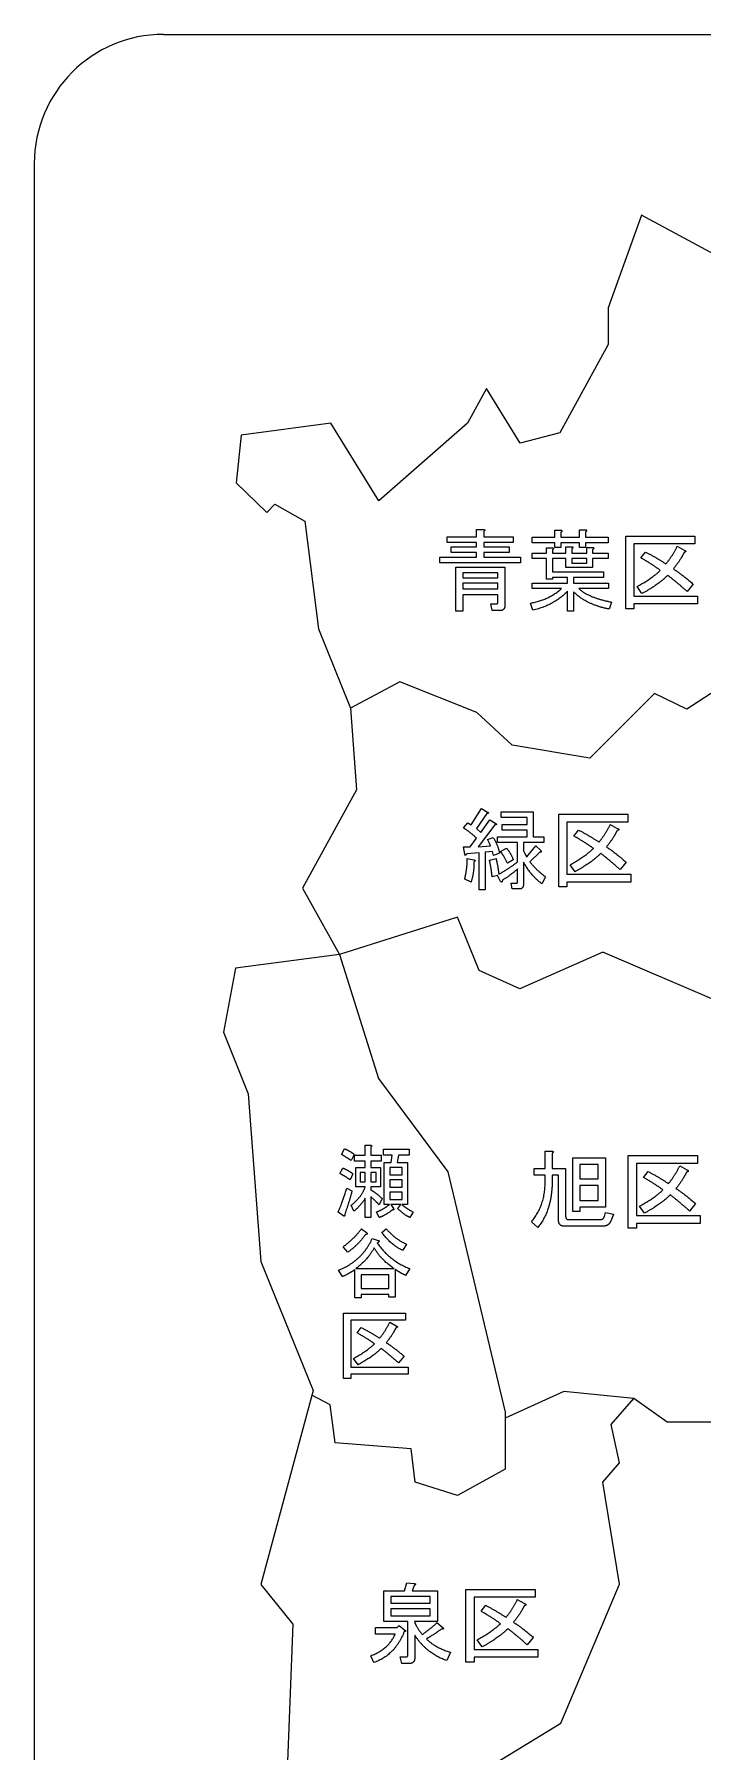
# Model space of a CAD drawing. Header units: millimetres. Extents: x 0 to 150, y 0 to 200.
# Drawn here: x 0 to 51.7, y 67.1 to 200 of the extents above; entities that cross this region are included whole.
import ezdxf

# ---------------------------------------------------------------- set-up
doc = ezdxf.new("R2010")
doc.units = ezdxf.units.MM
doc.header["$MEASUREMENT"] = 0
for name, color, linetype in [('横浜市\u3000パズル v6_Sketch2', 7, 'Continuous'), ('横浜市\u3000パズル v6_Sketch3', 7, 'Continuous'), ('横浜市\u3000パズル v6_Sketch4', 7, 'Continuous')]:
    doc.layers.add(name, color=color, linetype=linetype)

msp = doc.modelspace()

# ---------------------------------------------------------------- linework, layer by layer
at = {"layer": '横浜市\u3000パズル v6_Sketch2'}
for p, q in [((10, 200), (140, 200)), ((0, 190), (0, 10))]:
    msp.add_line(p, q, dxfattribs=at)
msp.add_arc((10, 190), 10, 90, 180, dxfattribs=at)
at = {"layer": '横浜市\u3000パズル v6_Sketch3'}
for p, q in [((47, 186), (44.43, 178.84)), ((60, 179), (47, 186)), ((44.43, 178.84), (44.43, 176)), ((44.43, 176), (40.68, 169.18)), ((35.01, 172.59), (33.54, 169.92)), ((37.62, 168.37), (35.01, 172.59)), ((16, 169), (15.63, 165.3)), ((22.96, 169.92), (16, 169)), ((26.67, 163.92), (22.96, 169.92)), ((33.54, 169.92), (26.67, 163.92)), ((40.68, 169.18), (37.62, 168.37)), ((15.63, 165.3), (18, 163)), ((18, 163), (18.63, 163.65)), ((18.63, 163.65), (20.93, 162.33)), ((20.93, 162.33), (22, 154)), ((22, 154), (24.48, 147.88)), ((57, 152), (50.52, 147.8)), ((28.3, 149.9), (24.48, 147.88)), ((34.26, 147.53), (28.3, 149.9)), ((48, 149), (43, 144)), ((50.52, 147.8), (48, 149)), ((24.48, 147.88), (24.95, 141.54)), ((37, 145), (34.26, 147.53)), ((43, 144), (37, 145)), ((24.95, 141.54), (20.77, 133.95)), ((20.77, 133.95), (23.62, 128.81)), ((32.77, 131.69), (23.62, 128.81)), ((34.44, 127.57), (32.77, 131.69)), ((44, 129), (37.58, 126.15)), ((53, 125.14), (44, 129)), ((15.57, 127.76), (14.64, 122.8)), ((23.62, 128.81), (15.57, 127.76)), ((23.62, 128.81), (26.65, 119.21)), ((37.58, 126.15), (34.44, 127.57)), ((14.64, 122.8), (16.56, 118.04)), ((26.65, 119.21), (32, 112)), ((16.56, 118.04), (17.54, 105.07)), ((32, 112), (36.46, 93.41)), ((17.54, 105.07), (21.58, 95.09)), ((21.58, 95.09), (17.54, 80.07)), ((22.9, 93.97), (21.48, 94.72)), ((41, 95), (36.46, 92.93)), ((46.41, 94.47), (41, 95)), ((44.65, 92.45), (46.41, 94.47)), ((49, 92.62), (46.41, 94.47)), ((23.28, 91.03), (22.9, 93.97)), ((36.46, 93.41), (36.46, 89)), ((45.3, 89.49), (44.65, 92.45)), ((52.6, 92.62), (49, 92.62)), ((29.16, 90.57), (23.28, 91.03)), ((29.49, 87.98), (29.16, 90.57)), ((44, 88), (45.3, 89.49)), ((32.77, 86.95), (29.49, 87.98)), ((36.46, 89), (32.77, 86.95)), ((45.3, 80.11), (44, 88)), ((17.54, 80.07), (20, 77)), ((40.76, 69.34), (45.3, 80.11)), ((20, 77), (19.56, 65.03)), ((35.73, 66.27), (40.76, 69.34))]:
    msp.add_line(p, q, dxfattribs=at)
at = {"layer": '横浜市\u3000パズル v6_Sketch4'}
for p, q in [((31.95, 161.13), (34.24, 161.13)), ((31.95, 160.69), (31.95, 161.13)), ((34.24, 161.13), (34.24, 161.7)), ((34.24, 161.7), (34.76, 161.7)), ((34.79, 161.54), (34.79, 161.13)), ((34.79, 161.13), (37.08, 161.13)), ((37.08, 161.13), (37.08, 160.69)), ((38.53, 160.66), (38.53, 161.1)), ((38.53, 161.1), (40.3, 161.1)), ((40.3, 161.65), (40.74, 161.65)), ((40.3, 161.1), (40.3, 161.65)), ((40.76, 161.48), (40.76, 161.1)), ((40.76, 161.1), (42.21, 161.1)), ((42.21, 161.67), (42.65, 161.67)), ((42.21, 161.1), (42.21, 161.67)), ((42.67, 161.51), (42.67, 161.1)), ((42.67, 161.1), (44.42, 161.1)), ((44.42, 161.1), (44.42, 160.66)), ((45.78, 155.56), (45.78, 161.18)), ((45.78, 161.18), (51.13, 161.18)), ((51.13, 161.18), (51.13, 160.58)), ((31.4, 159.11), (31.4, 159.54)), ((31.4, 159.54), (34.24, 159.54)), ((34.24, 160.69), (31.95, 160.69)), ((32.28, 159.9), (32.28, 160.34)), ((32.28, 160.34), (34.24, 160.34)), ((34.24, 159.9), (32.28, 159.9)), ((34.24, 160.34), (34.24, 160.69)), ((34.24, 159.54), (34.24, 159.9)), ((37.08, 160.69), (34.79, 160.69)), ((34.79, 160.69), (34.79, 160.34)), ((34.79, 160.34), (36.75, 160.34)), ((36.75, 159.9), (34.79, 159.9)), ((34.79, 159.9), (34.79, 159.54)), ((34.79, 159.54), (37.63, 159.54)), ((36.75, 160.34), (36.75, 159.9)), ((37.63, 159.54), (37.63, 159.11)), ((40.3, 160.66), (38.53, 160.66)), ((38.53, 159.87), (39.64, 159.87)), ((38.53, 159.44), (38.53, 159.87)), ((39.64, 159.44), (38.53, 159.44)), ((39.64, 160.28), (40.08, 160.28)), ((39.64, 159.87), (39.64, 160.28)), ((39.64, 157.85), (39.64, 159.44)), ((40.11, 160.12), (40.11, 159.87)), ((40.11, 159.87), (41.15, 159.87)), ((40.11, 159.44), (40.11, 158.43)), ((41.15, 159.44), (40.11, 159.44)), ((40.3, 160.31), (40.3, 160.66)), ((40.76, 160.31), (40.3, 160.31)), ((40.76, 160.66), (40.76, 160.31)), ((42.21, 160.66), (40.76, 160.66)), ((41.15, 160.36), (41.58, 160.36)), ((41.15, 159.87), (41.15, 160.36)), ((41.15, 159.08), (41.15, 159.44)), ((41.61, 160.2), (41.61, 159.87)), ((41.61, 159.87), (42.76, 159.87)), ((41.61, 159.44), (41.61, 159.08)), ((42.76, 159.44), (41.61, 159.44)), ((42.21, 160.31), (42.21, 160.66)), ((42.67, 160.31), (42.21, 160.31)), ((44.42, 160.66), (42.67, 160.66)), ((42.67, 160.66), (42.67, 160.31)), ((42.76, 159.87), (42.76, 160.31)), ((42.76, 160.31), (43.19, 160.31)), ((42.76, 159.08), (42.76, 159.44)), ((43.22, 160.14), (43.22, 159.87)), ((43.22, 159.87), (44.42, 159.87)), ((44.42, 159.44), (43.22, 159.44)), ((43.22, 159.44), (43.22, 158.75)), ((44.42, 159.87), (44.42, 159.44)), ((51.13, 160.58), (46.41, 160.58)), ((46.41, 160.58), (46.41, 156.54)), ((46.96, 159.49), (47.31, 159.95)), ((49.77, 160.39), (50.31, 160.09)), ((37.63, 159.11), (31.4, 159.11)), ((32.63, 155.37), (32.63, 158.78)), ((32.63, 158.78), (36.42, 158.78)), ((35.88, 158.34), (33.18, 158.34)), ((33.18, 158.34), (33.18, 157.96)), ((35.88, 157.96), (35.88, 158.34)), ((36.42, 158.78), (36.42, 155.78)), ((40.11, 158.43), (44.06, 158.43)), ((41.15, 158.75), (41.15, 159.08)), ((43.22, 158.75), (41.15, 158.75)), ((41.61, 159.08), (42.76, 159.08)), ((44.06, 158.43), (44.06, 157.99)), ((33.18, 157.96), (35.88, 157.96)), ((35.88, 157.53), (33.18, 157.53)), ((33.18, 157.53), (33.18, 157.09)), ((33.18, 157.09), (35.88, 157.09)), ((35.88, 157.09), (35.88, 157.53)), ((38.53, 157.12), (38.53, 157.55)), ((38.53, 157.55), (41.28, 157.55)), ((40.82, 157.12), (38.53, 157.12)), ((40.11, 157.85), (39.64, 157.85)), ((41.28, 157.99), (40.11, 157.99)), ((40.11, 157.99), (40.11, 157.85)), ((41.28, 157.55), (41.28, 157.99)), ((41.28, 155.37), (41.28, 156.92)), ((41.75, 157.99), (41.75, 157.55)), ((44.06, 157.99), (41.75, 157.99)), ((41.75, 157.55), (44.45, 157.55)), ((41.75, 156.87), (41.75, 155.37)), ((44.45, 157.12), (42.15, 157.12)), ((44.45, 157.55), (44.45, 157.12)), ((47.04, 156.73), (46.66, 157.28)), ((51, 157.47), (50.53, 156.9)), ((33.18, 156.65), (33.18, 155.37)), ((35.88, 156.65), (33.18, 156.65)), ((35.44, 155.42), (35.33, 155.94)), ((35.33, 155.94), (35.77, 155.94)), ((35.88, 156.05), (35.88, 156.65)), ((38.58, 155.45), (38.42, 156)), ((44.67, 156.08), (44.5, 155.53)), ((46.41, 155.56), (45.78, 155.56)), ((46.41, 156.54), (51.35, 156.54)), ((46.41, 155.94), (46.41, 155.56)), ((51.35, 155.94), (46.41, 155.94)), ((51.35, 156.54), (51.35, 155.94)), ((33.18, 155.37), (32.63, 155.37)), ((36.04, 155.42), (35.44, 155.42)), ((41.75, 155.37), (41.28, 155.37)), ((33.83, 138.85), (34.63, 140.1)), ((35.04, 139.72), (34.22, 138.57)), ((34.63, 140.1), (35.09, 139.83)), ((36.13, 139.85), (38.61, 139.85)), ((36.13, 139.42), (36.13, 139.85)), ((38.61, 139.85), (38.61, 137.92)), ((40.6, 139.66), (45.95, 139.66)), ((40.6, 134.04), (40.6, 139.66)), ((45.95, 139.66), (45.95, 139.06)), ((33.23, 138.6), (33.56, 139.01)), ((33.56, 139.01), (33.83, 138.85)), ((34.22, 138.57), (34.57, 138.24)), ((35.66, 138.85), (34.35, 137.13)), ((34.57, 138.24), (35.25, 139.23)), ((35.25, 139.23), (35.72, 138.95)), ((38.15, 139.42), (36.13, 139.42)), ((36.21, 138.44), (36.21, 138.87)), ((36.21, 138.87), (38.15, 138.87)), ((38.15, 138.44), (36.21, 138.44)), ((38.15, 138.87), (38.15, 139.42)), ((38.15, 137.92), (38.15, 138.44)), ((45.95, 139.06), (41.23, 139.06)), ((41.23, 139.06), (41.23, 135.03)), ((41.77, 137.97), (42.13, 138.44)), ((44.59, 138.87), (45.13, 138.57)), ((33.32, 136.58), (33.23, 137.13)), ((33.23, 137.13), (33.75, 137.13)), ((33.75, 137.13), (34.24, 137.81)), ((34.35, 137.13), (35.31, 137.21)), ((35.09, 137.7), (35.53, 137.86)), ((35.85, 137.48), (35.85, 137.92)), ((35.85, 137.92), (38.15, 137.92)), ((37.41, 137.48), (35.85, 137.48)), ((36.1, 136.77), (36.54, 137.04)), ((37.41, 135.98), (37.41, 137.48)), ((37.87, 137.48), (37.87, 136.83)), ((39.43, 137.48), (37.87, 137.48)), ((38.12, 136.36), (38.83, 137.21)), ((38.61, 137.92), (39.43, 137.92)), ((38.83, 137.21), (39.21, 136.85)), ((39.43, 137.92), (39.43, 137.48)), ((34.44, 136.69), (33.48, 136.61)), ((33.51, 136.23), (34.03, 136.14)), ((34.44, 133.82), (34.44, 136.69)), ((35.47, 136.77), (34.9, 136.72)), ((34.9, 136.72), (34.9, 133.82)), ((35.23, 136.12), (35.74, 136.23)), ((35.55, 136.47), (35.47, 136.77)), ((36.02, 136.64), (35.55, 136.47)), ((37.08, 136.14), (36.62, 135.87)), ((37.87, 135.95), (37.87, 134.29)), ((39.13, 136.74), (38.36, 135.98)), ((41.86, 135.22), (41.47, 135.76)), ((45.81, 135.95), (45.35, 135.38)), ((33.81, 134.4), (33.32, 134.64)), ((35.85, 134.92), (35.44, 134.83)), ((36.1, 134.45), (35.85, 134.92)), ((37, 133.88), (36.92, 134.32)), ((36.92, 134.32), (37.3, 134.32)), ((37.41, 134.42), (37.41, 135.43)), ((39.56, 134.83), (39.29, 134.29)), ((41.23, 135.03), (46.17, 135.03)), ((46.17, 134.42), (41.23, 134.42)), ((41.23, 134.42), (41.23, 134.04)), ((46.17, 135.03), (46.17, 134.42)), ((34.9, 133.82), (34.44, 133.82)), ((37.55, 133.88), (37, 133.88)), ((41.23, 134.04), (40.6, 134.04)), ((23.78, 113.35), (24.02, 113.79)), ((24.76, 113.35), (24.52, 112.88)), ((24.79, 113.3), (25.62, 113.3)), ((24.79, 112.83), (24.79, 113.3)), ((25.62, 114.06), (26.01, 114.06)), ((25.62, 113.3), (25.62, 114.06)), ((26.04, 113.91), (26.04, 113.3)), ((26.04, 113.3), (26.85, 113.3)), ((26.85, 113.3), (26.85, 112.83)), ((27.04, 113.3), (27.04, 113.76)), ((27.04, 113.76), (29.03, 113.76)), ((27.71, 113.3), (27.04, 113.3)), ((27.63, 112.73), (27.71, 113.3)), ((28.2, 113.3), (28.08, 112.73)), ((29.03, 113.3), (28.2, 113.3)), ((29.03, 113.76), (29.03, 113.3)), ((39.54, 112.26), (39.54, 113.6)), ((39.54, 113.6), (40.06, 113.6)), ((40.09, 113.44), (40.09, 112.26)), ((41.7, 113.08), (44.21, 113.08)), ((41.7, 108.94), (41.7, 113.08)), ((44.21, 113.08), (44.21, 109.26)), ((45.98, 113.25), (51.33, 113.25)), ((45.98, 107.63), (45.98, 113.25)), ((51.33, 113.25), (51.33, 112.65)), ((23.66, 111.87), (23.88, 112.29)), ((24.66, 111.85), (24.44, 111.38)), ((25.62, 112.83), (24.79, 112.83)), ((24.88, 112.34), (25.62, 112.34)), ((24.88, 110.84), (24.88, 112.34)), ((25.62, 111.95), (25.23, 111.95)), ((25.23, 111.95), (25.23, 111.23)), ((25.62, 112.34), (25.62, 112.83)), ((25.62, 111.23), (25.62, 111.95)), ((26.04, 112.83), (26.04, 112.34)), ((26.85, 112.83), (26.04, 112.83)), ((26.04, 112.34), (26.8, 112.34)), ((26.04, 111.95), (26.04, 111.23)), ((26.46, 111.95), (26.04, 111.95)), ((26.46, 111.23), (26.46, 111.95)), ((26.8, 112.34), (26.8, 110.84)), ((27.09, 112.73), (27.63, 112.73)), ((27.09, 109.47), (27.09, 112.73)), ((28.47, 112.34), (27.51, 112.34)), ((27.51, 112.34), (27.51, 111.77)), ((27.51, 111.77), (28.47, 111.77)), ((28.08, 112.73), (28.89, 112.73)), ((28.47, 111.77), (28.47, 112.34)), ((28.89, 112.73), (28.89, 109.47)), ((38.7, 111.75), (38.7, 112.26)), ((38.7, 112.26), (39.54, 112.26)), ((39.54, 111.75), (38.7, 111.75)), ((39.54, 111.15), (39.54, 111.75)), ((40.09, 112.26), (41.13, 112.26)), ((40.09, 111.75), (40.09, 111.31)), ((40.58, 111.75), (40.09, 111.75)), ((40.58, 108.25), (40.58, 111.75)), ((41.13, 112.26), (41.13, 108.61)), ((43.66, 112.56), (42.24, 112.56)), ((42.24, 112.56), (42.24, 111.45)), ((43.66, 111.45), (43.66, 112.56)), ((51.33, 112.65), (46.61, 112.65)), ((46.61, 112.65), (46.61, 108.61)), ((47.16, 111.56), (47.51, 112.02)), ((49.97, 112.46), (50.51, 112.16)), ((24.2, 110.74), (24.59, 110.52)), ((25.62, 110.84), (24.88, 110.84)), ((25.23, 111.23), (25.62, 111.23)), ((26.04, 111.23), (26.46, 111.23)), ((26.8, 110.84), (26.04, 110.84)), ((26.04, 110.84), (26.04, 110.6)), ((28.47, 111.38), (27.51, 111.38)), ((27.51, 111.38), (27.51, 110.82)), ((27.51, 110.82), (28.47, 110.82)), ((28.47, 110.42), (27.51, 110.42)), ((27.51, 110.42), (27.51, 109.86)), ((28.47, 110.82), (28.47, 111.38)), ((28.47, 109.86), (28.47, 110.42)), ((42.24, 111.45), (43.66, 111.45)), ((42.24, 110.93), (42.24, 109.78)), ((43.66, 110.93), (42.24, 110.93)), ((43.66, 109.78), (43.66, 110.93)), ((24.74, 108.95), (24.54, 109.42)), ((25.62, 108.46), (25.62, 109.96)), ((26.04, 110.08), (26.04, 108.46)), ((26.92, 109.93), (26.7, 109.44)), ((27.49, 109.47), (27.09, 109.47)), ((27.51, 109.86), (28.47, 109.86)), ((27.59, 109.47), (27.81, 109.15)), ((28.37, 109.47), (27.59, 109.47)), ((28.13, 109.15), (28.37, 109.47)), ((28.89, 109.47), (28.44, 109.47)), ((42.24, 109.78), (43.66, 109.78)), ((42.24, 109.26), (42.24, 108.94)), ((44.21, 109.26), (42.24, 109.26)), ((47.24, 108.8), (46.86, 109.35)), ((51.19, 109.54), (50.73, 108.96)), ((23.95, 108.56), (23.51, 108.88)), ((26.04, 108.46), (25.62, 108.46)), ((26.7, 108.46), (26.5, 108.9)), ((29.33, 108.88), (29.08, 108.46)), ((38.97, 107.68), (38.48, 108.12)), ((43.99, 107.79), (41.07, 107.79)), ((41.32, 108.31), (43.8, 108.31)), ((42.24, 108.94), (41.7, 108.94)), ((44.13, 108.55), (44.21, 108.85)), ((44.21, 108.85), (44.84, 108.72)), ((44.84, 108.72), (44.65, 108.23)), ((46.61, 107.63), (45.98, 107.63)), ((46.61, 108.61), (51.55, 108.61)), ((51.55, 108.01), (46.61, 108.01)), ((46.61, 108.01), (46.61, 107.63)), ((51.55, 108.61), (51.55, 108.01)), ((25.33, 107.6), (25.72, 107.3)), ((26.16, 106.84), (26.63, 106.69)), ((26.9, 107.3), (27.24, 107.6)), ((28.81, 106.4), (28.54, 105.93)), ((24.27, 105.78), (23.9, 106.2)), ((23.85, 103.89), (23.56, 104.38)), ((24.81, 102.25), (24.81, 104.43)), ((24.88, 104.51), (27.86, 104.51)), ((27.44, 104.04), (25.3, 104.04)), ((25.3, 104.04), (25.3, 102.98)), ((27.44, 102.98), (27.44, 104.04)), ((27.93, 104.46), (27.93, 102.3)), ((29.06, 104.51), (28.74, 103.99)), ((25.3, 102.98), (27.44, 102.98)), ((25.3, 102.52), (25.3, 102.25)), ((27.44, 102.52), (25.3, 102.52)), ((27.44, 102.3), (27.44, 102.52)), ((23.93, 96.01), (23.93, 101.07)), ((23.93, 101.07), (28.74, 101.07)), ((25.3, 102.25), (24.81, 102.25)), ((27.93, 102.3), (27.44, 102.3)), ((28.74, 101.07), (28.74, 100.53)), ((28.74, 100.53), (24.49, 100.53)), ((24.49, 100.53), (24.49, 96.89)), ((24.98, 99.54), (25.3, 99.96)), ((27.51, 100.36), (28, 100.09)), ((25.06, 97.06), (24.71, 97.56)), ((28.62, 97.73), (28.2, 97.21)), ((24.49, 96.01), (23.93, 96.01)), ((24.49, 96.89), (28.94, 96.89)), ((28.94, 96.35), (24.49, 96.35)), ((24.49, 96.35), (24.49, 96.01)), ((28.94, 96.89), (28.94, 96.35)), ((28.66, 79.58), (28.85, 80.21)), ((28.85, 80.21), (29.4, 80.15)), ((29.4, 79.99), (29.24, 79.58)), ((27.05, 77.21), (27.05, 79.58)), ((27.05, 79.58), (28.66, 79.58)), ((30.65, 79.14), (27.6, 79.14)), ((27.6, 79.14), (27.6, 78.62)), ((27.6, 78.62), (30.65, 78.62)), ((29.24, 79.58), (31.2, 79.58)), ((30.65, 78.62), (30.65, 79.14)), ((31.2, 79.58), (31.2, 77.21)), ((33.41, 74.07), (33.41, 79.69)), ((33.41, 79.69), (38.76, 79.69)), ((34.04, 79.09), (34.04, 75.05)), ((38.76, 79.09), (34.04, 79.09)), ((34.58, 78), (34.94, 78.46)), ((37.39, 78.9), (37.94, 78.6)), ((38.76, 79.69), (38.76, 79.09)), ((27.98, 77.21), (27.05, 77.21)), ((30.65, 78.19), (27.6, 78.19)), ((27.6, 78.19), (27.6, 77.64)), ((27.6, 77.64), (30.65, 77.64)), ((28.91, 77.21), (27.98, 77.21)), ((28.91, 74.59), (28.91, 77.21)), ((31.2, 77.21), (29.43, 77.21)), ((30.65, 77.64), (30.65, 78.19)), ((31.17, 77.12), (31.66, 76.71)), ((26.4, 76.22), (26.4, 76.74)), ((26.4, 76.74), (28.09, 76.74)), ((27.93, 76.22), (26.4, 76.22)), ((28.09, 76.74), (28.25, 76.9)), ((28.25, 76.9), (28.69, 76.55)), ((29.45, 76.14), (29.45, 74.39)), ((34.67, 75.24), (34.28, 75.79)), ((38.62, 75.98), (38.16, 75.4)), ((26.29, 74.04), (26.04, 74.56)), ((28.44, 73.96), (28.31, 74.48)), ((28.31, 74.48), (28.8, 74.48)), ((32.21, 74.83), (31.94, 74.18)), ((34.04, 75.05), (38.98, 75.05)), ((38.98, 74.45), (34.04, 74.45)), ((34.04, 74.45), (34.04, 74.07)), ((38.98, 75.05), (38.98, 74.45)), ((29.02, 73.96), (28.44, 73.96)), ((34.04, 74.07), (33.41, 74.07))]:
    msp.add_line(p, q, dxfattribs=at)
for points in [[(34.76, 161.7), (34.98, 161.67), (34.79, 161.54)], [(40.74, 161.65), (40.95, 161.62), (40.76, 161.48)], [(42.65, 161.67), (42.86, 161.65), (42.67, 161.51)], [(40.08, 160.28), (40.3, 160.25), (40.11, 160.12)], [(41.58, 160.36), (41.8, 160.34), (41.61, 160.2)], [(43.19, 160.31), (43.41, 160.28), (43.22, 160.14)], [(48.46, 158.53), (47.88, 158.97), (46.96, 159.49)], [(47.31, 159.95), (48.16, 159.52), (48.89, 159.03)], [(48.89, 159.03), (49.41, 159.65), (49.77, 160.39)], [(50.29, 159.9), (50.04, 159.35), (49.47, 158.64)], [(50.31, 160.09), (50.56, 160.01), (50.29, 159.9)], [(46.66, 157.28), (47.86, 157.93), (48.46, 158.53)], [(49.03, 158.15), (48.38, 157.47), (47.04, 156.73)], [(50.53, 156.9), (49.77, 157.58), (49.03, 158.15)], [(49.47, 158.64), (50.12, 158.23), (51, 157.47)], [(38.42, 156), (39.81, 156.24), (40.82, 157.12)], [(41.28, 156.92), (40.27, 155.83), (38.58, 155.45)], [(44.5, 155.53), (42.7, 155.89), (41.75, 156.87)], [(42.15, 157.12), (42.89, 156.43), (44.67, 156.08)], [(35.77, 155.94), (35.88, 155.94), (35.88, 156.05)], [(36.42, 155.78), (36.42, 155.42), (36.04, 155.42)], [(35.09, 139.83), (35.25, 139.72), (35.04, 139.72)], [(34.24, 137.81), (33.75, 138.27), (33.23, 138.6)], [(35.72, 138.95), (35.88, 138.85), (35.66, 138.85)], [(42.13, 138.44), (42.98, 138), (43.71, 137.51)], [(43.71, 137.51), (44.23, 138.14), (44.59, 138.87)], [(45.1, 138.38), (44.86, 137.84), (44.29, 137.13)], [(45.13, 138.57), (45.38, 138.49), (45.1, 138.38)], [(35.31, 137.21), (35.31, 137.29), (35.09, 137.7)], [(35.53, 137.86), (35.88, 137.29), (36.02, 136.64)], [(36.54, 137.04), (36.84, 136.74), (37.08, 136.14)], [(39.21, 136.85), (39.29, 136.69), (39.13, 136.74)], [(41.47, 135.76), (42.68, 136.42), (43.28, 137.02)], [(43.28, 137.02), (42.7, 137.45), (41.77, 137.97)], [(44.29, 137.13), (44.94, 136.72), (45.81, 135.95)], [(33.48, 136.61), (33.34, 136.39), (33.32, 136.58)], [(33.32, 134.64), (33.53, 135.54), (33.51, 136.23)], [(34.03, 135.98), (34.05, 135.19), (33.81, 134.4)], [(34.03, 136.14), (34.22, 136.09), (34.03, 135.98)], [(35.44, 134.83), (35.34, 135.71), (35.23, 136.12)], [(35.74, 136.23), (35.85, 135.82), (35.96, 135.03)], [(35.96, 135.03), (36.75, 135.46), (37.41, 135.98)], [(36.62, 135.87), (36.37, 136.42), (36.1, 136.77)], [(37.87, 136.83), (38.09, 136.39), (38.12, 136.36)], [(39.29, 134.29), (38.47, 134.89), (37.87, 135.95)], [(38.36, 135.98), (38.86, 135.35), (39.56, 134.83)], [(43.85, 136.64), (43.19, 135.95), (41.86, 135.22)], [(45.35, 135.38), (44.59, 136.06), (43.85, 136.64)], [(36.24, 134.56), (36.21, 134.34), (36.1, 134.45)], [(37.41, 135.43), (36.86, 134.94), (36.24, 134.56)], [(37.3, 134.32), (37.41, 134.32), (37.41, 134.42)], [(37.87, 134.29), (37.87, 133.88), (37.55, 133.88)], [(24.52, 112.88), (24.15, 113.12), (23.78, 113.35)], [(24.02, 113.79), (24.42, 113.62), (24.76, 113.35)], [(26.01, 114.06), (26.21, 114.03), (26.04, 113.91)], [(40.06, 113.6), (40.28, 113.57), (40.09, 113.44)], [(24.44, 111.38), (24.07, 111.65), (23.66, 111.87)], [(23.88, 112.29), (24.27, 112.14), (24.66, 111.85)], [(47.51, 112.02), (48.36, 111.58), (49.09, 111.09)], [(49.09, 111.09), (49.61, 111.72), (49.97, 112.46)], [(50.48, 111.96), (50.24, 111.42), (49.67, 110.71)], [(50.51, 112.16), (50.76, 112.07), (50.48, 111.96)], [(23.51, 108.88), (23.85, 109.61), (24.2, 110.74)], [(24.59, 110.52), (24.34, 109.56), (24.02, 108.68)], [(24.54, 109.42), (25.35, 110.06), (25.62, 110.84)], [(26.04, 110.6), (26.5, 110.35), (26.92, 109.93)], [(38.48, 108.12), (39.54, 109.4), (39.54, 111.15)], [(40.09, 111.31), (40.09, 109.05), (38.97, 107.68)], [(46.86, 109.35), (48.06, 110), (48.66, 110.6)], [(48.66, 110.6), (48.08, 111.04), (47.16, 111.56)], [(49.67, 110.71), (50.32, 110.3), (51.19, 109.54)], [(25.62, 109.96), (25.25, 109.37), (24.74, 108.95)], [(26.7, 109.44), (26.46, 109.71), (26.04, 110.08)], [(26.5, 108.9), (27.04, 109.1), (27.49, 109.47)], [(27.71, 109.05), (27.27, 108.68), (26.7, 108.46)], [(27.81, 109.15), (27.86, 109.02), (27.71, 109.05)], [(29.08, 108.46), (28.71, 108.61), (28.13, 109.15)], [(28.44, 109.47), (28.84, 109.15), (29.33, 108.88)], [(49.23, 110.22), (48.57, 109.54), (47.24, 108.8)], [(50.73, 108.96), (49.97, 109.65), (49.23, 110.22)], [(24.02, 108.68), (24.07, 108.58), (23.95, 108.56)], [(41.07, 107.79), (40.58, 107.79), (40.58, 108.25)], [(41.13, 108.61), (41.13, 108.31), (41.32, 108.31)], [(43.8, 108.31), (44.07, 108.31), (44.13, 108.55)], [(44.65, 108.23), (44.48, 107.79), (43.99, 107.79)], [(23.56, 104.38), (25.4, 105.14), (26.16, 106.84)], [(23.9, 106.2), (24.79, 106.84), (25.33, 107.6)], [(25.62, 107.13), (25.1, 106.37), (24.27, 105.78)], [(25.72, 107.3), (25.87, 107.18), (25.62, 107.13)], [(26.63, 106.69), (26.8, 106.64), (26.55, 106.49)], [(26.55, 106.49), (27.49, 105.12), (29.06, 104.51)], [(28.54, 105.93), (27.73, 106.22), (26.9, 107.3)], [(27.24, 107.6), (27.93, 106.79), (28.81, 106.4)], [(26.31, 106.13), (25.84, 105.22), (24.88, 104.51)], [(27.86, 104.51), (26.82, 105.19), (26.31, 106.13)], [(24.81, 104.43), (24.42, 104.14), (23.85, 103.89)], [(28.74, 103.99), (28.27, 104.21), (27.93, 104.46)], [(25.3, 99.96), (26.06, 99.57), (26.73, 99.13)], [(26.73, 99.13), (27.19, 99.69), (27.51, 100.36)], [(27.98, 99.91), (27.76, 99.42), (27.24, 98.78)], [(28, 100.09), (28.22, 100.01), (27.98, 99.91)], [(24.71, 97.56), (25.79, 98.15), (26.33, 98.69)], [(26.33, 98.69), (25.82, 99.08), (24.98, 99.54)], [(26.85, 98.34), (26.26, 97.73), (25.06, 97.06)], [(28.2, 97.21), (27.51, 97.83), (26.85, 98.34)], [(27.24, 98.78), (27.83, 98.42), (28.62, 97.73)], [(29.4, 80.15), (29.62, 80.12), (29.4, 79.99)], [(34.94, 78.46), (35.78, 78.02), (36.52, 77.53)], [(36.52, 77.53), (37.04, 78.16), (37.39, 78.9)], [(37.91, 78.41), (37.67, 77.86), (37.09, 77.15)], [(37.94, 78.6), (38.19, 78.51), (37.91, 78.41)], [(29.43, 77.21), (29.54, 76.82), (30.03, 76.2)], [(30.03, 76.2), (30.68, 76.66), (31.17, 77.12)], [(36.08, 77.04), (35.51, 77.48), (34.58, 78)], [(37.09, 77.15), (37.75, 76.74), (38.62, 75.98)], [(26.04, 74.56), (27.41, 75.05), (27.93, 76.22)], [(28.64, 76.44), (27.93, 74.61), (26.29, 74.04)], [(28.69, 76.55), (28.83, 76.44), (28.64, 76.44)], [(31.94, 74.18), (30.44, 74.67), (29.45, 76.14)], [(31.53, 76.63), (30.79, 76.09), (30.35, 75.87)], [(30.35, 75.87), (30.98, 75.21), (32.21, 74.83)], [(31.66, 76.71), (31.69, 76.58), (31.53, 76.63)], [(34.28, 75.79), (35.48, 76.44), (36.08, 77.04)], [(36.66, 76.66), (36, 75.98), (34.67, 75.24)], [(38.16, 75.4), (37.39, 76.09), (36.66, 76.66)], [(28.8, 74.48), (28.91, 74.48), (28.91, 74.59)], [(29.45, 74.39), (29.45, 73.96), (29.02, 73.96)]]:
    msp.add_open_spline(points, degree=2, dxfattribs=at)

doc.saveas('drawing.dxf')
